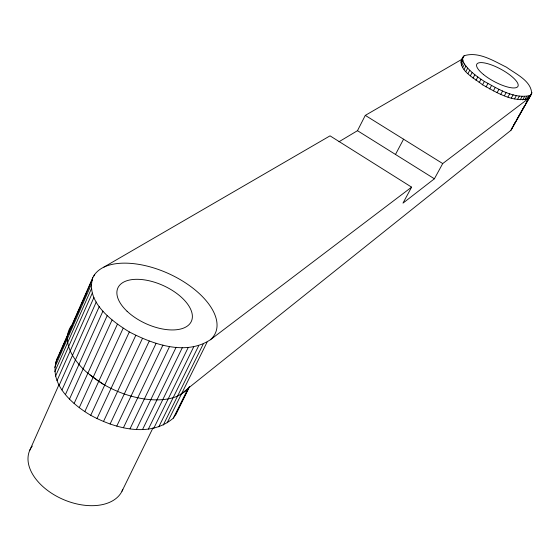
<?xml version="1.0" encoding="UTF-8"?>
<svg xmlns="http://www.w3.org/2000/svg" width="560" height="560" viewBox="0 0 560 560"><rect width="100%" height="100%" fill="white"/><g stroke="black" fill="none" stroke-linecap="round" stroke-linejoin="round"><path stroke-width="0.84" d="M529.886 95.571C513.765 99.05 498.022 88.83 484.365 81.438C477.631 77.098 471.023 72.303 465.927 66.052C463.848 63.357 460.796 58.688 464.093 55.762C478.667 51.163 493.71 61.012 506.478 67.193C515.522 73.85 531.573 80.899 531.671 93.751L510.874 130.368L188.237 388.206L173.32 418.131C149.905 438.179 115.087 428.554 90.741 415.303C72.128 404.383 48.559 383.81 56.665 359.73L92.82 277.564C95.074 272.804 99.274 269.304 103.964 267.071L330.036 135.849L411.607 187.145L402.969 203.14L434.392 178.787L442.715 163.562L528.038 98.847L529.886 95.571L531.671 93.751M528.038 98.847C511.938 102.396 496.174 92.183 482.531 84.791C475.118 78.505 454.909 68.971 463.218 56.672M411.607 187.145L210.364 339.766C185.668 355.985 153.195 344.351 129.332 331.933C111.503 320.936 85.316 301.826 92.82 277.564M511.623 129.283L511.994 128.002M55.363 363.461L91.63 281.064M59.318 354.718L61.418 349.944M62.118 348.355L64.218 343.581M64.918 341.992L65.968 339.605M66.668 338.016L67.368 336.427M68.418 334.04L69.818 330.855M70.518 329.266L72.618 324.492M73.318 322.903L74.375 320.516M75.075 318.927L75.775 317.338M76.825 314.951L78.225 311.766M78.925 310.177L79.975 307.79M81.725 303.814L82.775 301.427M83.475 299.838L84.875 296.653M85.575 295.064L86.625 292.677M91.175 282.338L92.225 279.951M93.975 275.975L94.675 274.386M54.733 367.465L91.133 284.851M54.803 371.693L91.35 288.883M55.559 376.11L92.274 293.118M57.022 380.653L93.919 297.507M29.764 450.303L59.038 384.538M59.171 385.28L96.257 302.008M173.32 418.131L175.574 414.827L189.413 386.547M61.985 389.935L99.274 306.558M65.436 394.555L102.935 311.108M69.496 399.091L107.212 315.602M74.116 403.487L112.049 319.984M79.233 407.694L117.397 324.205M84.798 411.642L123.179 328.202M90.741 415.303L129.332 331.933M96.992 418.614L135.786 335.349M103.467 421.547L142.457 338.408M110.089 424.053L149.261 341.075M116.774 426.118L156.114 343.315M123.445 427.707L162.932 345.1M130.018 428.806L169.631 346.416M136.416 429.408L176.134 347.249M142.562 429.506L182.357 347.592M148.386 429.1L188.244 347.438M121.982 491.218L152.992 427.889M153.818 428.211L193.711 346.808M158.809 426.839L198.702 345.702M163.289 425.019L203.175 344.148M167.23 422.765L207.074 342.16M175.574 414.827L189.385 386.981M338.982 141.75L357.483 130.69L365.295 115.381L462.329 59.052L461.461 59.969M395.493 154.462L403.557 139.195M460.957 61.103L462.721 57.792M463.386 57.078L464.093 55.762M460.831 62.426L462.602 59.108M461.09 63.931L462.861 60.613M461.727 65.611L463.512 62.279M462.749 67.438L464.534 64.106M464.135 69.391L465.927 66.052M465.878 71.456L467.677 68.117M467.964 73.612L469.763 70.266M470.358 75.824L472.164 72.478M473.046 78.078L474.859 74.725M475.993 80.339L477.813 76.986M479.171 82.586L480.991 79.233M482.531 84.791L484.365 81.438M486.052 86.926L487.886 83.573M489.678 88.97L491.512 85.617M493.367 90.895L495.208 87.549M497.084 92.68L498.932 89.334M500.78 94.311L502.635 90.965M504.42 95.753L506.268 92.414M507.948 97.006L509.803 93.667M511.329 98.042L513.184 94.717M514.528 98.861L516.383 95.536M517.503 99.449L519.365 96.131M520.226 99.806L522.088 96.495M522.669 99.918L524.524 96.614M524.797 99.792L526.652 96.502M526.589 99.435L528.444 96.152M513.275 125.734L515.823 121.212M516.677 119.7L524.762 105.371M525.616 103.859L532 92.54M510.874 130.368L530.964 94.766M56.665 359.73L58.618 356.307M179.319 395.185L177.485 396.123A66.668 36.89 24 0 1 103.306 384.251L97.293 380.464L86.52 372.099A66.668 36.89 24 0 1 71.729 325.255M365.295 115.381L442.715 163.562M357.483 130.69L434.392 178.787M89.516 374.591L103.306 384.251M103.964 267.071A67.291 34.923 24.4 0 1 187.418 284.158A67.291 34.923 24.4 0 1 210.364 339.766M122.801 489.314A50.456 31.78 23.1 0 1 60.536 498.246A50.456 31.78 23.1 0 1 32.27 446.117M187.929 388.654L185.066 391.531L179.844 394.919L187.929 388.654M127.078 311.269A40.355 20.93 24.4 0 0 190.771 322.448A40.355 20.93 24.4 0 0 146.062 280.147A40.355 20.93 24.4 0 0 127.078 311.269M483.553 74.564A23.359 7.014 28.3 0 0 517.769 86.618A23.359 7.014 28.3 0 0 490.784 64.673A23.359 7.014 28.3 0 0 483.553 74.564"/></g></svg>
